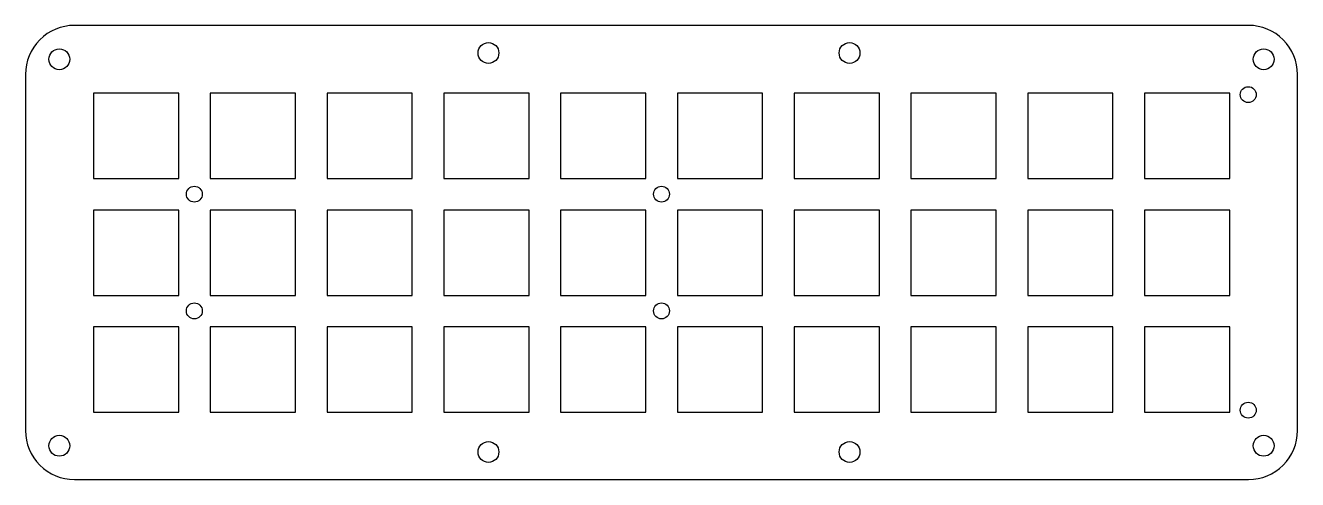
# Model space of a CAD drawing. Header units: millimetres. Extents: x 1 to 209, y -75 to -1.
import ezdxf

# ---------------------------------------------------------------- set-up
doc = ezdxf.new("R2010")
doc.units = ezdxf.units.MM
doc.layers.get('0').update_dxf_attribs({"linetype": 'CONTINUOUS'})

msp = doc.modelspace()

# ---------------------------------------------------------------- linework, layer by layer
msp.add_lwpolyline([(9, -75.12), (200.52, -75.12, 0.414214), (208.52, -67.12), (208.52, -8.98, 0.414214), (200.52, -0.98), (9, -0.98, 0.414214), (1, -8.98), (1, -67.12, 0.414214)], format="xyb", close=True)
for points in [[(12.1, -25.95), (26, -25.95), (26, -12.05), (12.1, -12.05)], [(45.05, -12.05), (31.15, -12.05), (31.15, -25.95), (45.05, -25.95)], [(64.1, -12.05), (50.2, -12.05), (50.2, -25.95), (64.1, -25.95)], [(83.15, -12.05), (69.25, -12.05), (69.25, -25.95), (83.15, -25.95)], [(102.2, -12.05), (88.3, -12.05), (88.3, -25.95), (102.2, -25.95)], [(121.25, -12.05), (107.35, -12.05), (107.35, -25.95), (121.25, -25.95)], [(140.3, -12.05), (126.4, -12.05), (126.4, -25.95), (140.3, -25.95)], [(159.35, -12.05), (145.45, -12.05), (145.45, -25.95), (159.35, -25.95)], [(178.4, -12.05), (164.5, -12.05), (164.5, -25.95), (178.4, -25.95)], [(197.45, -12.05), (183.55, -12.05), (183.55, -25.95), (197.45, -25.95)], [(26, -31.15), (12.1, -31.15), (12.1, -45.05), (26, -45.05)], [(45.05, -31.15), (31.15, -31.15), (31.15, -45.05), (45.05, -45.05)], [(64.1, -31.15), (50.2, -31.15), (50.2, -45.05), (64.1, -45.05)], [(83.15, -31.15), (69.25, -31.15), (69.25, -45.05), (83.15, -45.05)], [(102.2, -31.15), (88.3, -31.15), (88.3, -45.05), (102.2, -45.05)], [(121.25, -31.15), (107.35, -31.15), (107.35, -45.05), (121.25, -45.05)], [(140.3, -31.15), (126.4, -31.15), (126.4, -45.05), (140.3, -45.05)], [(159.35, -31.15), (145.45, -31.15), (145.45, -45.05), (159.35, -45.05)], [(178.4, -31.15), (164.5, -31.15), (164.5, -45.05), (178.4, -45.05)], [(183.55, -45.05), (197.45, -45.05), (197.45, -31.15), (183.55, -31.15)], [(26, -50.2), (12.1, -50.2), (12.1, -64.1), (26, -64.1)], [(45.05, -50.2), (31.15, -50.2), (31.15, -64.1), (45.05, -64.1)], [(64.1, -50.2), (50.2, -50.2), (50.2, -64.1), (64.1, -64.1)], [(83.15, -50.2), (69.25, -50.2), (69.25, -64.1), (83.15, -64.1)], [(102.2, -50.2), (88.3, -50.2), (88.3, -64.1), (102.2, -64.1)], [(121.25, -50.2), (107.35, -50.2), (107.35, -64.1), (121.25, -64.1)], [(140.3, -50.2), (126.4, -50.2), (126.4, -64.1), (140.3, -64.1)], [(159.35, -50.2), (145.45, -50.2), (145.45, -64.1), (159.35, -64.1)], [(178.4, -50.2), (164.5, -50.2), (164.5, -64.1), (178.4, -64.1)], [(197.45, -50.2), (183.55, -50.2), (183.55, -64.1), (197.45, -64.1)]]:
    msp.add_lwpolyline(points, close=True)
for centre, radius in [((76.53, -5.48), 1.7), ((135.44, -5.48), 1.7), ((6.53, -6.51), 1.7), ((202.99, -6.51), 1.7), ((200.48, -12.28), 1.3), ((28.55, -28.53), 1.3), ((104.76, -28.53), 1.3), ((28.55, -47.59), 1.3), ((104.76, -47.59), 1.3), ((200.48, -63.79), 1.3), ((6.53, -69.6), 1.7), ((202.99, -69.6), 1.7), ((76.53, -70.62), 1.7), ((135.44, -70.62), 1.7)]:
    msp.add_circle(centre, radius)

doc.saveas('drawing.dxf')
